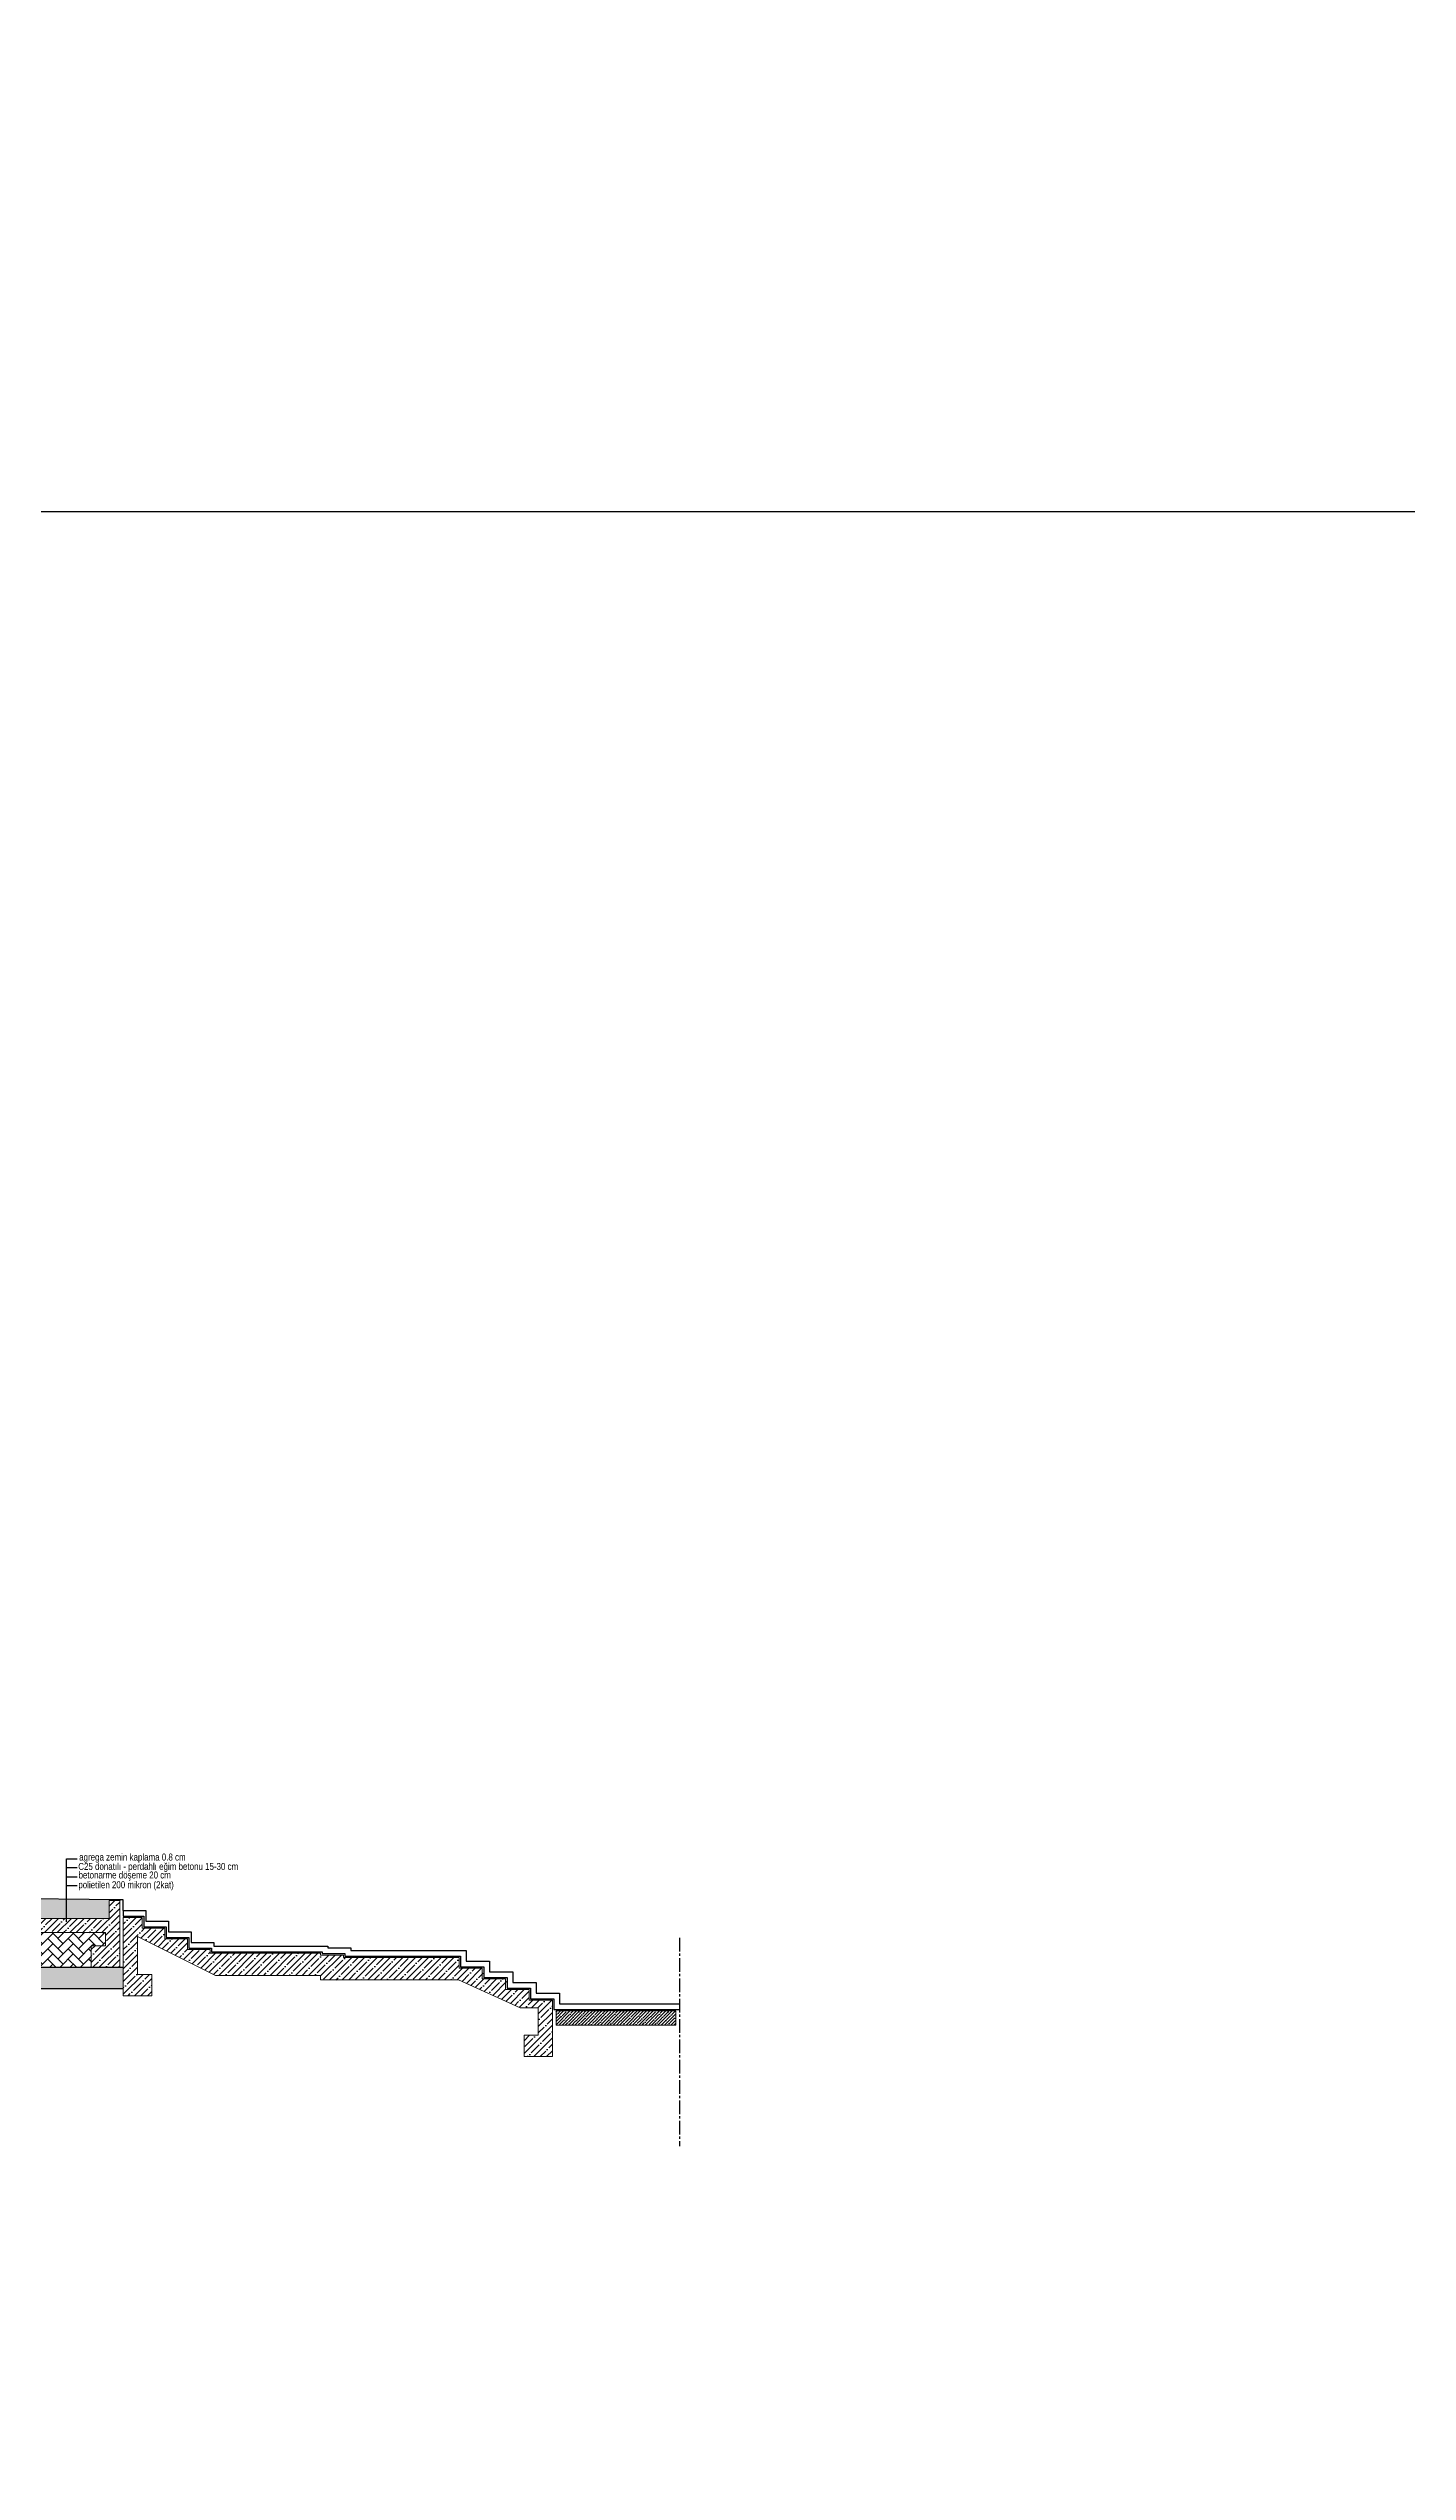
# Model space of a CAD drawing. Header units: millimetres. Extents: x 132785 to 150483, y 90225 to 103753.
# Drawn here: x 146663 to 148573, y 93631 to 97038 of the extents above; entities that cross this region are included whole.
import ezdxf
from ezdxf.enums import TextEntityAlignment as Align

# ---------------------------------------------------------------- set-up
doc = ezdxf.new("R2010")
doc.units = ezdxf.units.MM
doc.linetypes.add('CENTER2', pattern=[28.575, 19.05, -3.175, 3.175, -3.175])
for name, color, linetype in [('A-dis-olcu', 2, 'Continuous'), ('A-drenaj', 8, 'Continuous'), ('A-tarama', 252, 'Continuous'), ('A-tasiyici', 5, 'Continuous'), ('A-text', 2, 'Continuous')]:
    doc.layers.add(name, color=color, linetype=linetype)
doc.styles.add('ARIEL50SD', font='ARIALN.TTF', dxfattribs={"height": 9})

msp = doc.modelspace()

# ---------------------------------------------------------------- hatches: boundary and pattern name
at = {"layer": 'A-drenaj'}
h = msp.add_hatch(dxfattribs=at)
h.set_pattern_fill('GRAVEL', color=252, scale=0.7, angle=30, style=0)
h.set_pattern_definition([(281.9872, (148971.9406, 94013.5287), (43.1734598, -209.7016158), [2.39205, -236.8135]), (325.0303, (148972.4374, 94011.1888), (-175.8855418, 122.0779956), [4.10483, -406.378]), (17.4896, (148975.8011, 94008.8362), (-251.7693003, -80.4774786), [2.89437, -286.5429]), (242.7263, (148979.5838, 94001.5196), (162.40207797, 316.8484959), [3.73803, -370.0648]), (217.1663, (148977.8709, 93998.1971), (183.66993763, 140.32515902), [3.66544, -362.8786]), (152.7263, (148974.95, 93995.9827), (316.8484959, -162.40207797), [3.73803, -370.0648]), (112.3058, (148971.6275, 93997.6956), (111.27331755, -269.54925254), [4.94336, -489.3917]), (77.7447, (148969.75125, 94002.26906), (87.79431936, 400.98471967), [4.66704, -462.0371]), (28.5704, (148970.7419, 94006.82975), (238.75334923, 129.05285805), [3.75069, -371.3185]), (334.7636, (148974.0359, 94008.6235), (-178.267032, 82.392136), [4.28199, -209.8173]), (287.6026, (148977.9092, 94006.79783), (86.98531293, -276.05703133), [5.53755, -548.2176]), (11.1859, (148964.251, 94010.1667), (161.125371, 30.1574876), [1.89003, -187.1142]), (338.5308, (148966.1051, 94010.5333), (-217.95285107, 84.77388263), [3.59577, -355.9822]), (285, (148969.451, 94009.217), (-8.889994, -15.39792), [2.51446, -22.63023]), (306.8014, (148971.596, 94010.4427), (-59.20984, 75.2461483), [1.35409, -134.0542]), (218.1986, (148972.4072, 94009.3585), (42.0679597, 37.3038186), [1.91496, -93.8336]), (119.0362, (148970.9023, 94008.1743), (-28.4137324, 57.4658592), [3.11024, -100.5641]), (348.4349, (148969.3927, 94010.8936), (-39.685864, 2.382099), [2.24901, -53.9763]), (133.6105, (148981.338, 94004.2023), (-127.30945722, 135.093748), [3.15062, -311.9116]), (79.6538, (148979.1649, 94006.4835), (-36.1983066, -204.93690986), [2.64319, -261.6754]), (216.8014, (148971.1707, 94013.9732), (75.2461483, 59.20984), [2.70816, -132.7004]), (166.3895, (148969.0022, 94012.3509), (180.64934627, -42.7063501), [3.15062, -311.9116]), (170.556, (148975.8262, 93994.6556), (94.7697324, -13.6542292), [3.03824, -148.8739]), (215.2249, (148972.8291, 93995.1541), (174.77943357, 124.9272734), [2.5457, -252.0252]), (83.1986, (148962.1267, 93998.6642), (13.6541515, 94.769996), [2.70816, -132.7004]), (132.646, (148962.4474, 94001.3533), (164.61317627, -177.16164005), [2.98048, -295.0668]), (80.556, (148969.6717, 93994.308), (-13.6542292, -94.7697324), [1.51913, -150.3936]), (48.6901, (148963.0506, 93998.1308), (50.957742, 52.7015733), [0.9066, -89.754]), (344.0362, (148963.649, 93998.8118), (-55.083812, 11.272114), [3.66544, -69.64335]), (323.991, (148967.1732, 93997.8037), (-145.0891105, 104.29776463), [3.39687, -336.2898]), (206.3099, (148970.102, 94006.7885), (33.17792, 21.905831), [2.56427, -61.54246]), (156.8428, (148967.80355, 94005.65194), (-279.54502643, 120.33406122), [4.4769, -443.212]), (89.0546, (148963.6874, 94007.4125), (-0.6382682, -143.3451821), [1.83056, -181.2258]), (60, (148963.718, 94009.243), (24.28793, 6.50793), [1.0668, -16.7132]), (29.7436, (148967.7478, 93998.0878), (-123.8215648, -72.22554276), [2.47007, -244.5373]), (101.9872, (148969.8925, 93999.3133), (-43.1734598, 209.7016158), [4.7841, -234.4216]), (150, (148968.899, 94003.993), (-6.50793, 24.28793), [4.6228, -13.1572]), (184.6952, (148964.8954, 94006.3044), (216.2090559, 18.88568603), [2.81127, -278.3151]), (255.9454, (148962.0935, 94006.0743), (-20.1621138, -70.4818961), [2.5888, -126.8519]), (302.354, (148961.4649, 94003.563), (203.66054324, -322.8893543), [4.21501, -417.2875]), (334.5739, (148963.7205, 94000.00234), (209.06311492, -100.17216943), [4.4592, -441.4606]), (334.5739, (148963.7205, 94000.00234), (209.06311492, -100.17216943), [4.4592, -441.4606])])
h.paths.add_polyline_path([(146623.824, 94318.984), (146584.194, 94318.984)], flags=16)
h.paths.add_polyline_path([(146768.023, 94310.467), (146768.023, 94340.467), (146375.274, 94340.467), (146375.274, 94310.467)])
at = {"layer": 'A-tarama'}
h = msp.add_hatch(dxfattribs=at)
h.set_pattern_fill('ANSI35', color=252, scale=2, style=0)
h.set_pattern_definition([(45, (-291606.776, -4030952.553), (-8.98025612, 8.98025612), []), (45, (-291597.796, -4030952.553), (-8.98025612, 8.98025612), [15.875, -3.175, 0, -3.175])])
h.paths.add_polyline_path([(146768.023, 94410.19), (146768.023, 94300.19), (146808.023, 94300.19), (146808.023, 94330.19), (146788.023, 94330.19), (146788.023, 94383.463), (146897.375, 94328.967), (147045.364, 94328.967), (147045.364, 94322.745), (147239.252, 94322.745), (147325.694, 94283.217), (147351.265, 94283.217), (147351.265, 94244.717), (147331.265, 94244.717), (147331.265, 94214.717), (147371.265, 94214.717), (147371.265, 94230.94), (147371.265, 94265.19), (147371.265, 94293.967), (147338.255, 94293.967), (147338.255, 94308.967), (147305.353, 94308.967), (147307.353, 94325.967), (147274.551, 94325.967), (147272.551, 94338.967), (147239.845, 94338.967), (147239.845, 94353.967), (147077.589, 94353.967), (147077.589, 94357.467), (147045.364, 94357.467), (147045.364, 94360.19), (146890.186, 94360.19), (146890.186, 94365.19), (146858.321, 94365.19), (146858.321, 94380.19), (146826.506, 94380.19), (146826.506, 94395.19), (146794.741, 94395.19), (146794.741, 94410.19)])
h.paths.add_polyline_path([(146763.023, 94340.467), (146763.023, 94434.19), (146748.023, 94434.19), (146748.023, 94408.967), (146375.274, 94408.967), (146375.274, 94370.467), (146375.274, 94340.467), (146415.274, 94340.467), (146415.274, 94370.467), (146395.274, 94370.467), (146395.274, 94388.967), (146743.023, 94388.967), (146743.023, 94370.467), (146723.023, 94370.467), (146723.023, 94340.467)])
h = msp.add_hatch(dxfattribs=at)
h.set_pattern_fill('AR-CONC', color=252, scale=0.05, style=0)
h.set_pattern_definition([(50, (-318170.982, -4025062.451), (9.10923345, -0.796954277), [0.9525, -10.4775]), (355, (-318170.982, -4025062.451), (-1.762171071, 9.552842262), [0.762, -8.382029209]), (100.4514447, (-318170.223, -4025062.517), (7.347062355, 8.755887596), [0.80950044, -8.90451223]), (46.1842, (-318170.982, -4025059.911), (13.553952045, -2.102116397), [1.42875, -15.71625]), (96.6355576, (-318169.853, -4025060.086), (11.870206703, 12.37130623), [1.214251157, -13.35678041]), (351.18415117, (-318170.982, -4025059.911), (11.870206703, 12.37130623), [1.142998353, -12.572986596]), (21, (-318169.712, -4025060.546), (7.580719563, -5.11325991), [0.9525, -10.4775]), (326, (-318169.712, -4025060.546), (3.090101417, 9.209398306), [0.762, -8.382]), (71.451445, (-318169.081, -4025060.972), (10.670820964, 4.096138444), [0.80950044, -8.90449688]), (37.5, (-318170.9823, -4025062.451), (0.1544301625, 4.2277519437), [0, -8.2804, 0, -8.509, 0, -8.41375]), (7.5, (-318170.9823, -4025062.451), (3.3409831255, 5.009028741), [0, -4.8514, 0, -8.0899, 0, -3.20675]), (327.5, (-318173.8144, -4025062.451), (6.7795297583, -0.2864371996), [0, -3.175, 0, -9.906, 0, -13.1445]), (317.5, (-318175.0844, -4025062.451), (7.406459069, 1.271324552), [0, -4.1275, 0, -6.5786, 0, -9.3345])])
h.paths.add_polyline_path([(146748.023, 94434.19), (146768.023, 94434.19), (146768.023, 94435.19), (146390.274, 94438.967), (146390.274, 94435.967), (146388.774, 94435.967), (146388.774, 94428.967), (146403.274, 94428.967), (146403.274, 94408.967), (146748.023, 94408.967)])
edge = h.paths.add_edge_path(flags=16)
edge.add_line((146390.274, 94435.867), (146391.369, 94435.867))
edge.add_arc((146391.369, 94435.567), 0.3, 0, 90, ccw=False)
edge.add_line((146391.669, 94435.567), (146391.669, 94434.581))
edge.add_arc((146390.274, 94434.467), 1.4, -270, 4.663663, ccw=False)
h = msp.add_hatch(dxfattribs=at)
h.set_pattern_fill('AR-HBONE', color=252, scale=0.1, style=0)
h.set_pattern_definition([(45, (178056.828, 88101.628), (1e-15, 14.3684098), [30.48, -10.16]), (135, (178064.012, 88108.812), (1e-15, 14.3684098), [30.48, -10.16])])
h.paths.add_polyline_path([(146743.023, 94370.467), (146743.023, 94388.967), (146395.274, 94388.967), (146395.274, 94370.467), (146415.274, 94370.467), (146415.274, 94340.467), (146723.023, 94340.467), (146723.023, 94370.467)])
h = msp.add_hatch(dxfattribs=at)
h.set_pattern_fill('ANSI35', color=252, style=0)
h.set_pattern_definition([(45, (-318170.9823, -4025048.6735), (-4.490128061, 4.490128061), []), (45, (-318166.492, -4025048.6735), (-4.490128061, 4.490128061), [7.9375, -1.5875, 0, -1.5875])])
h.paths.add_polyline_path([(147544.484, 94278.967), (147376.265, 94278.967), (147376.265, 94258.967), (147544.484, 94258.967)])

# ---------------------------------------------------------------- linework, layer by layer
for points in [[(139359.04, 96386.935), (150482.753, 96386.935), (150482.753, 100424.051), (139359.04, 100424.051)], [(139359.04, 96386.935), (150468.857, 96386.935), (150468.857, 90225.098), (139359.04, 90225.098)]]:
    msp.add_lwpolyline(points, close=True)
at = {"color": 252, "linetype": 'CENTER2'}
msp.add_lwpolyline([(147549.484, 94381.673), (147549.484, 94089.029)], dxfattribs=at)
at = {"layer": 'A-dis-olcu', "color": 252}
msp.add_line((146763.023, 94435.19), (146390.274, 94438.967), dxfattribs=at)
for points in [[(146763.023, 94435.19), (146763.023, 94434.19)], [(146768.023, 94420.19), (146768.023, 94435.139), (146763.023, 94435.19)], [(146768.023, 94420.19), (146799.741, 94420.19), (146799.741, 94405.19), (146831.506, 94405.19), (146831.506, 94390.19), (146863.321, 94390.19), (146863.321, 94375.19), (146895.186, 94375.19), (146895.186, 94370.19), (147055.364, 94370.19), (147055.364, 94367.467), (147087.589, 94367.467), (147087.589, 94363.967), (147249.845, 94363.967), (147249.845, 94348.967), (147282.551, 94348.967), (147282.551, 94333.967), (147315.353, 94333.967), (147315.353, 94318.967), (147348.255, 94318.967), (147348.255, 94303.967), (147381.265, 94303.967), (147381.265, 94288.967), (147549.484, 94288.967)], [(146768.023, 94420.19), (146768.023, 94412.19), (146796.741, 94412.19), (146796.741, 94397.19), (146828.506, 94397.19), (146828.506, 94382.19), (146860.321, 94382.19), (146860.321, 94367.19), (146892.186, 94367.19), (146892.186, 94362.19), (147047.364, 94362.19), (147047.364, 94359.467), (147079.589, 94359.467), (147079.589, 94355.967), (147241.845, 94355.967), (147241.845, 94340.967), (147274.551, 94340.967), (147274.551, 94325.967), (147307.353, 94325.967), (147307.353, 94310.967), (147340.255, 94310.967), (147340.255, 94295.967), (147373.265, 94295.967), (147373.265, 94280.967), (147549.484, 94280.967)]]:
    msp.add_lwpolyline(points, dxfattribs=at)
at = {"layer": 'A-tarama', "color": 252, "linetype": 'Continuous'}
for points in [[(146415.274, 94340.467), (146768.023, 94340.467)], [(146375.274, 94310.467), (146768.023, 94310.467)]]:
    msp.add_lwpolyline(points, dxfattribs=at)
at = {"layer": 'A-tasiyici', "color": 252, "lineweight": 0}
for points in [[(146763.023, 94408.967), (146763.023, 94434.19), (146748.023, 94434.19), (146748.023, 94408.967)], [(146375.274, 94408.967), (146375.274, 94370.467), (146375.274, 94370.467), (146375.274, 94340.467), (146415.274, 94340.467), (146415.274, 94370.467), (146395.274, 94370.467), (146395.274, 94388.967), (146743.023, 94388.967), (146743.023, 94370.467), (146723.023, 94370.467), (146723.023, 94340.467), (146763.023, 94340.467), (146763.023, 94370.467), (146763.023, 94370.467), (146763.023, 94408.967)], [(146748.023, 94408.967), (146748.023, 94408.967), (146378.165, 94408.967)], [(146768.023, 94410.19), (146768.023, 94410.19), (146794.741, 94410.19), (146794.741, 94395.19), (146826.506, 94395.19), (146826.506, 94380.19), (146858.321, 94380.19), (146858.321, 94365.19), (146890.186, 94365.19), (146890.186, 94360.19), (147045.364, 94360.19), (147045.364, 94357.467), (147077.589, 94357.467), (147077.589, 94353.967), (147239.845, 94353.967), (147239.845, 94338.967), (147272.551, 94338.967), (147272.551, 94323.967), (147305.353, 94323.967), (147305.353, 94308.967), (147338.255, 94308.967), (147338.255, 94293.967), (147371.265, 94293.967), (147371.265, 94278.967)], [(146768.023, 94410.19), (146768.023, 94330.19), (146768.023, 94330.19), (146768.023, 94300.19), (146808.023, 94300.19), (146808.023, 94330.19), (146788.023, 94330.19), (146788.023, 94383.463)], [(146788.023, 94383.463), (146897.375, 94328.967), (147045.364, 94328.967), (147045.364, 94322.745), (147239.252, 94322.745), (147325.694, 94283.217)], [(147351.265, 94283.217), (147325.694, 94283.217)], [(147371.265, 94278.967), (147371.265, 94244.717), (147371.265, 94244.717), (147371.265, 94214.717), (147331.265, 94214.717), (147331.265, 94244.717), (147351.265, 94244.717), (147351.265, 94283.217)]]:
    msp.add_lwpolyline(points, dxfattribs=at)
msp.add_lwpolyline([(147376.265, 94258.967), (147544.484, 94258.967), (147544.484, 94278.967), (147376.265, 94278.967)], close=True, dxfattribs=at)
at = {"layer": 'A-text', "color": 252}
for p, q in [((146688.194, 94403.967), (146688.194, 94492.683)), ((146688.194, 94492.683), (146703.194, 94492.683)), ((146688.194, 94480.683), (146703.194, 94480.683)), ((146688.194, 94467.476), (146703.194, 94467.476)), ((146688.194, 94455.476), (146703.194, 94455.476))]:
    msp.add_line(p, q, dxfattribs=at)

# ---------------------------------------------------------------- texts
at = {"layer": 'A-text', "color": 252, "style": 'ARIEL50SD'}
for s, p in [('agrega zemin kaplama 0.8 cm', (146706.034, 94495.274)), ('C25 donatılı - perdahlı eğim betonu 15-30 cm', (146704.75, 94482.111)), ('polietilen 200 mikron (2kat)', (146704.86, 94456.337)), ('betonarme döşeme 20 cm', (146705.124, 94470.067))]:
    msp.add_text(s, height=9.75, dxfattribs=at).set_placement(p, align=Align.MIDDLE_LEFT)

doc.saveas('drawing.dxf')
